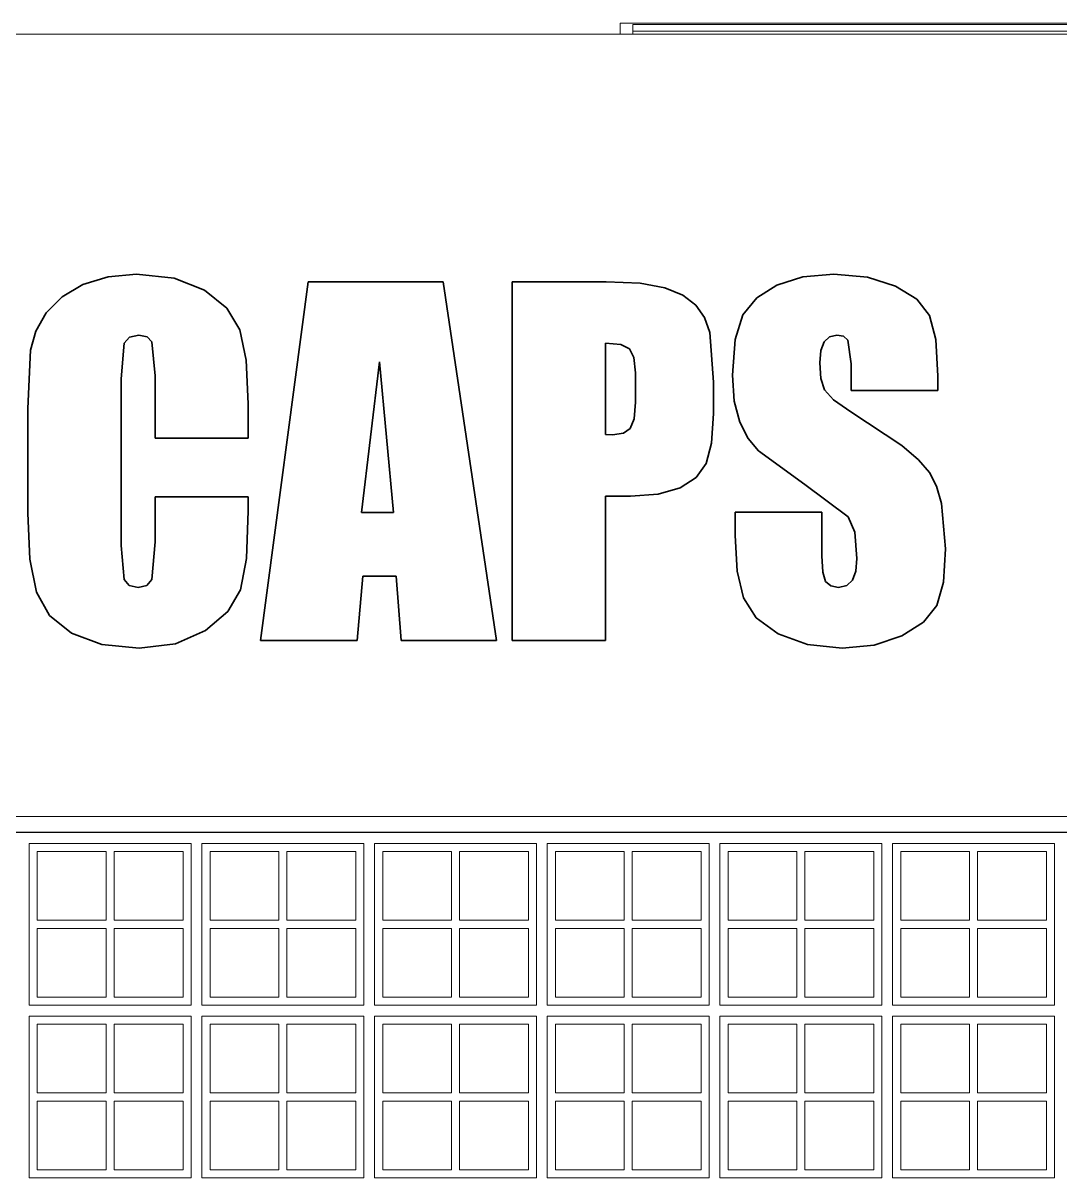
# Model space of a CAD drawing. Header units: metres. Extents: x -77 to 95, y 0 to 9.
# Drawn here: x -66.185 to -64.264, y 2.58 to 4.72 of the extents above; entities that cross this region are included whole.
import ezdxf

# ---------------------------------------------------------------- set-up
doc = ezdxf.new("R2010")
doc.units = ezdxf.units.M
doc.header["$MEASUREMENT"] = 0
for name, color, linetype, lineweight in [('Janelas Archicad_Caneta_No__3', 7, 'Continuous', 25), ('Janelas Archicad_Caneta_No__43', 44, 'Continuous', 0), ('NOMES.ARQ_Caneta_No__1', 7, 'Continuous', 35), ('PAREDE CONSTRUIR_Caneta_No__241', 7, 'Continuous', 13)]:
    doc.layers.add(name, color=color, linetype=linetype, lineweight=lineweight)
doc.layers.add('LAJES.EST_Caneta_No__95', color=7, linetype='Continuous', lineweight=0, true_color=0xaeaeae)

msp = doc.modelspace()

# ---------------------------------------------------------------- linework, layer by layer
at = {"layer": 'Janelas Archicad_Caneta_No__3', "color": 7, "linetype": 'Continuous', "lineweight": 25}
msp.add_line((-56.574, 3.22), (-66.514, 3.22), dxfattribs=at)
at = {"layer": 'Janelas Archicad_Caneta_No__43', "color": 44, "linetype": 'Continuous', "lineweight": 0}
for p, q in [((-65.874, 3.2), (-66.174, 3.2)), ((-66.174, 3.2), (-66.174, 2.9)), ((-65.874, 2.9), (-65.874, 3.2)), ((-65.554, 3.2), (-65.854, 3.2)), ((-65.854, 3.2), (-65.854, 2.9)), ((-65.554, 2.9), (-65.554, 3.2)), ((-65.234, 3.2), (-65.534, 3.2)), ((-65.534, 3.2), (-65.534, 2.9)), ((-65.234, 2.9), (-65.234, 3.2)), ((-64.914, 3.2), (-65.214, 3.2)), ((-65.214, 3.2), (-65.214, 2.9)), ((-64.914, 2.9), (-64.914, 3.2)), ((-64.594, 3.2), (-64.894, 3.2)), ((-64.894, 3.2), (-64.894, 2.9)), ((-64.594, 2.9), (-64.594, 3.2)), ((-64.274, 3.2), (-64.574, 3.2)), ((-64.574, 3.2), (-64.574, 2.9)), ((-64.274, 2.9), (-64.274, 3.2)), ((-66.159, 3.0575), (-66.159, 3.185)), ((-66.159, 3.185), (-66.0315, 3.185)), ((-66.0315, 3.185), (-66.0315, 3.0575)), ((-66.0165, 3.0575), (-66.0165, 3.185)), ((-66.0165, 3.185), (-65.889, 3.185)), ((-65.889, 3.185), (-65.889, 3.0575)), ((-65.839, 3.0575), (-65.839, 3.185)), ((-65.839, 3.185), (-65.7115, 3.185)), ((-65.7115, 3.185), (-65.7115, 3.0575)), ((-65.6965, 3.0575), (-65.6965, 3.185)), ((-65.6965, 3.185), (-65.569, 3.185)), ((-65.569, 3.185), (-65.569, 3.0575)), ((-65.519, 3.0575), (-65.519, 3.185)), ((-65.519, 3.185), (-65.3915, 3.185)), ((-65.3915, 3.185), (-65.3915, 3.0575)), ((-65.3765, 3.0575), (-65.3765, 3.185)), ((-65.3765, 3.185), (-65.249, 3.185)), ((-65.249, 3.185), (-65.249, 3.0575)), ((-65.199, 3.0575), (-65.199, 3.185)), ((-65.199, 3.185), (-65.0715, 3.185)), ((-65.0715, 3.185), (-65.0715, 3.0575)), ((-65.0565, 3.0575), (-65.0565, 3.185)), ((-65.0565, 3.185), (-64.929, 3.185)), ((-64.929, 3.185), (-64.929, 3.0575)), ((-64.879, 3.0575), (-64.879, 3.185)), ((-64.879, 3.185), (-64.7515, 3.185)), ((-64.7515, 3.185), (-64.7515, 3.0575)), ((-64.7365, 3.0575), (-64.7365, 3.185)), ((-64.7365, 3.185), (-64.609, 3.185)), ((-64.609, 3.185), (-64.609, 3.0575)), ((-64.559, 3.0575), (-64.559, 3.185)), ((-64.559, 3.185), (-64.4315, 3.185)), ((-64.4315, 3.185), (-64.4315, 3.0575)), ((-64.4165, 3.0575), (-64.4165, 3.185)), ((-64.4165, 3.185), (-64.289, 3.185)), ((-64.289, 3.185), (-64.289, 3.0575)), ((-66.0315, 3.0575), (-66.159, 3.0575)), ((-66.159, 2.915), (-66.159, 3.0425)), ((-66.159, 3.0425), (-66.0315, 3.0425)), ((-66.0315, 3.0425), (-66.0315, 2.915)), ((-65.889, 3.0575), (-66.0165, 3.0575)), ((-66.0165, 2.915), (-66.0165, 3.0425)), ((-66.0165, 3.0425), (-65.889, 3.0425)), ((-65.889, 3.0425), (-65.889, 2.915)), ((-65.7115, 3.0575), (-65.839, 3.0575)), ((-65.839, 2.915), (-65.839, 3.0425)), ((-65.839, 3.0425), (-65.7115, 3.0425)), ((-65.7115, 3.0425), (-65.7115, 2.915)), ((-65.569, 3.0575), (-65.6965, 3.0575)), ((-65.6965, 2.915), (-65.6965, 3.0425)), ((-65.6965, 3.0425), (-65.569, 3.0425)), ((-65.569, 3.0425), (-65.569, 2.915)), ((-65.3915, 3.0575), (-65.519, 3.0575)), ((-65.519, 2.915), (-65.519, 3.0425)), ((-65.519, 3.0425), (-65.3915, 3.0425)), ((-65.3915, 3.0425), (-65.3915, 2.915)), ((-65.249, 3.0575), (-65.3765, 3.0575)), ((-65.3765, 2.915), (-65.3765, 3.0425)), ((-65.3765, 3.0425), (-65.249, 3.0425)), ((-65.249, 3.0425), (-65.249, 2.915)), ((-65.0715, 3.0575), (-65.199, 3.0575)), ((-65.199, 2.915), (-65.199, 3.0425)), ((-65.199, 3.0425), (-65.0715, 3.0425)), ((-65.0715, 3.0425), (-65.0715, 2.915)), ((-64.929, 3.0575), (-65.0565, 3.0575)), ((-65.0565, 2.915), (-65.0565, 3.0425)), ((-65.0565, 3.0425), (-64.929, 3.0425)), ((-64.929, 3.0425), (-64.929, 2.915)), ((-64.7515, 3.0575), (-64.879, 3.0575)), ((-64.879, 2.915), (-64.879, 3.0425)), ((-64.879, 3.0425), (-64.7515, 3.0425)), ((-64.7515, 3.0425), (-64.7515, 2.915)), ((-64.609, 3.0575), (-64.7365, 3.0575)), ((-64.7365, 2.915), (-64.7365, 3.0425)), ((-64.7365, 3.0425), (-64.609, 3.0425)), ((-64.609, 3.0425), (-64.609, 2.915)), ((-64.4315, 3.0575), (-64.559, 3.0575)), ((-64.559, 2.915), (-64.559, 3.0425)), ((-64.559, 3.0425), (-64.4315, 3.0425)), ((-64.4315, 3.0425), (-64.4315, 2.915)), ((-64.289, 3.0575), (-64.4165, 3.0575)), ((-64.4165, 2.915), (-64.4165, 3.0425)), ((-64.4165, 3.0425), (-64.289, 3.0425)), ((-64.289, 3.0425), (-64.289, 2.915)), ((-66.0315, 2.915), (-66.159, 2.915)), ((-65.889, 2.915), (-66.0165, 2.915)), ((-65.7115, 2.915), (-65.839, 2.915)), ((-65.569, 2.915), (-65.6965, 2.915)), ((-65.3915, 2.915), (-65.519, 2.915)), ((-65.249, 2.915), (-65.3765, 2.915)), ((-65.0715, 2.915), (-65.199, 2.915)), ((-64.929, 2.915), (-65.0565, 2.915)), ((-64.7515, 2.915), (-64.879, 2.915)), ((-64.609, 2.915), (-64.7365, 2.915)), ((-64.4315, 2.915), (-64.559, 2.915)), ((-64.289, 2.915), (-64.4165, 2.915)), ((-66.174, 2.9), (-65.874, 2.9)), ((-65.854, 2.9), (-65.554, 2.9)), ((-65.534, 2.9), (-65.234, 2.9)), ((-65.214, 2.9), (-64.914, 2.9)), ((-64.894, 2.9), (-64.594, 2.9)), ((-64.574, 2.9), (-64.274, 2.9)), ((-65.874, 2.88), (-66.174, 2.88)), ((-66.174, 2.88), (-66.174, 2.58)), ((-65.874, 2.58), (-65.874, 2.88)), ((-65.554, 2.88), (-65.854, 2.88)), ((-65.854, 2.88), (-65.854, 2.58)), ((-65.554, 2.58), (-65.554, 2.88)), ((-65.234, 2.88), (-65.534, 2.88)), ((-65.534, 2.88), (-65.534, 2.58)), ((-65.234, 2.58), (-65.234, 2.88)), ((-64.914, 2.88), (-65.214, 2.88)), ((-65.214, 2.88), (-65.214, 2.58)), ((-64.914, 2.58), (-64.914, 2.88)), ((-64.594, 2.88), (-64.894, 2.88)), ((-64.894, 2.88), (-64.894, 2.58)), ((-64.594, 2.58), (-64.594, 2.88)), ((-64.274, 2.88), (-64.574, 2.88)), ((-64.574, 2.88), (-64.574, 2.58)), ((-64.274, 2.58), (-64.274, 2.88)), ((-66.159, 2.7375), (-66.159, 2.865)), ((-66.159, 2.865), (-66.0315, 2.865)), ((-66.0315, 2.865), (-66.0315, 2.7375)), ((-66.0165, 2.7375), (-66.0165, 2.865)), ((-66.0165, 2.865), (-65.889, 2.865)), ((-65.889, 2.865), (-65.889, 2.7375)), ((-65.839, 2.7375), (-65.839, 2.865)), ((-65.839, 2.865), (-65.7115, 2.865)), ((-65.7115, 2.865), (-65.7115, 2.7375)), ((-65.6965, 2.7375), (-65.6965, 2.865)), ((-65.6965, 2.865), (-65.569, 2.865)), ((-65.569, 2.865), (-65.569, 2.7375)), ((-65.519, 2.7375), (-65.519, 2.865)), ((-65.519, 2.865), (-65.3915, 2.865)), ((-65.3915, 2.865), (-65.3915, 2.7375)), ((-65.3765, 2.7375), (-65.3765, 2.865)), ((-65.3765, 2.865), (-65.249, 2.865)), ((-65.249, 2.865), (-65.249, 2.7375)), ((-65.199, 2.7375), (-65.199, 2.865)), ((-65.199, 2.865), (-65.0715, 2.865)), ((-65.0715, 2.865), (-65.0715, 2.7375)), ((-65.0565, 2.7375), (-65.0565, 2.865)), ((-65.0565, 2.865), (-64.929, 2.865)), ((-64.929, 2.865), (-64.929, 2.7375)), ((-64.879, 2.7375), (-64.879, 2.865)), ((-64.879, 2.865), (-64.7515, 2.865)), ((-64.7515, 2.865), (-64.7515, 2.7375)), ((-64.7365, 2.7375), (-64.7365, 2.865)), ((-64.7365, 2.865), (-64.609, 2.865)), ((-64.609, 2.865), (-64.609, 2.7375)), ((-64.559, 2.7375), (-64.559, 2.865)), ((-64.559, 2.865), (-64.4315, 2.865)), ((-64.4315, 2.865), (-64.4315, 2.7375)), ((-64.4165, 2.7375), (-64.4165, 2.865)), ((-64.4165, 2.865), (-64.289, 2.865)), ((-64.289, 2.865), (-64.289, 2.7375)), ((-66.0315, 2.7375), (-66.159, 2.7375)), ((-66.159, 2.595), (-66.159, 2.7225)), ((-66.159, 2.7225), (-66.0315, 2.7225)), ((-66.0315, 2.7225), (-66.0315, 2.595)), ((-65.889, 2.7375), (-66.0165, 2.7375)), ((-66.0165, 2.595), (-66.0165, 2.7225)), ((-66.0165, 2.7225), (-65.889, 2.7225)), ((-65.889, 2.7225), (-65.889, 2.595)), ((-65.7115, 2.7375), (-65.839, 2.7375)), ((-65.839, 2.595), (-65.839, 2.7225)), ((-65.839, 2.7225), (-65.7115, 2.7225)), ((-65.7115, 2.7225), (-65.7115, 2.595)), ((-65.569, 2.7375), (-65.6965, 2.7375)), ((-65.6965, 2.595), (-65.6965, 2.7225)), ((-65.6965, 2.7225), (-65.569, 2.7225)), ((-65.569, 2.7225), (-65.569, 2.595)), ((-65.3915, 2.7375), (-65.519, 2.7375)), ((-65.519, 2.595), (-65.519, 2.7225)), ((-65.519, 2.7225), (-65.3915, 2.7225)), ((-65.3915, 2.7225), (-65.3915, 2.595)), ((-65.249, 2.7375), (-65.3765, 2.7375)), ((-65.3765, 2.595), (-65.3765, 2.7225)), ((-65.3765, 2.7225), (-65.249, 2.7225)), ((-65.249, 2.7225), (-65.249, 2.595)), ((-65.0715, 2.7375), (-65.199, 2.7375)), ((-65.199, 2.595), (-65.199, 2.7225)), ((-65.199, 2.7225), (-65.0715, 2.7225)), ((-65.0715, 2.7225), (-65.0715, 2.595)), ((-64.929, 2.7375), (-65.0565, 2.7375)), ((-65.0565, 2.595), (-65.0565, 2.7225)), ((-65.0565, 2.7225), (-64.929, 2.7225)), ((-64.929, 2.7225), (-64.929, 2.595)), ((-64.7515, 2.7375), (-64.879, 2.7375)), ((-64.879, 2.595), (-64.879, 2.7225)), ((-64.879, 2.7225), (-64.7515, 2.7225)), ((-64.7515, 2.7225), (-64.7515, 2.595)), ((-64.609, 2.7375), (-64.7365, 2.7375)), ((-64.7365, 2.595), (-64.7365, 2.7225)), ((-64.7365, 2.7225), (-64.609, 2.7225)), ((-64.609, 2.7225), (-64.609, 2.595)), ((-64.4315, 2.7375), (-64.559, 2.7375)), ((-64.559, 2.595), (-64.559, 2.7225)), ((-64.559, 2.7225), (-64.4315, 2.7225)), ((-64.4315, 2.7225), (-64.4315, 2.595)), ((-64.289, 2.7375), (-64.4165, 2.7375)), ((-64.4165, 2.595), (-64.4165, 2.7225)), ((-64.4165, 2.7225), (-64.289, 2.7225)), ((-64.289, 2.7225), (-64.289, 2.595)), ((-66.0315, 2.595), (-66.159, 2.595)), ((-65.889, 2.595), (-66.0165, 2.595)), ((-65.7115, 2.595), (-65.839, 2.595)), ((-65.569, 2.595), (-65.6965, 2.595)), ((-65.3915, 2.595), (-65.519, 2.595)), ((-65.249, 2.595), (-65.3765, 2.595)), ((-65.0715, 2.595), (-65.199, 2.595)), ((-64.929, 2.595), (-65.0565, 2.595)), ((-64.7515, 2.595), (-64.879, 2.595)), ((-64.609, 2.595), (-64.7365, 2.595)), ((-64.4315, 2.595), (-64.559, 2.595)), ((-64.289, 2.595), (-64.4165, 2.595)), ((-66.174, 2.58), (-65.874, 2.58)), ((-65.854, 2.58), (-65.554, 2.58)), ((-65.534, 2.58), (-65.234, 2.58)), ((-65.214, 2.58), (-64.914, 2.58)), ((-64.894, 2.58), (-64.594, 2.58)), ((-64.574, 2.58), (-64.274, 2.58))]:
    msp.add_line(p, q, dxfattribs=at)
at = {"layer": 'LAJES.EST_Caneta_No__95', "color": 253, "linetype": 'Continuous', "lineweight": 0, "true_color": 0xaeaeae}
for p, q in [((-64.0792, 4.7203), (-65.0792, 4.7203)), ((-65.0792, 4.7203), (-65.0792, 4.7)), ((-65.0552, 4.7), (-65.0552, 4.7179)), ((-65.0552, 4.7179), (-64.1032, 4.7179)), ((-64.1032, 4.7055), (-65.0552, 4.7055))]:
    msp.add_line(p, q, dxfattribs=at)
at = {"layer": 'NOMES.ARQ_Caneta_No__1', "color": 7, "linetype": 'Continuous', "lineweight": 35}
for p, q in [((-66.028, 4.25), (-66.0746, 4.2357)), ((-65.975, 4.2548), (-66.028, 4.25)), ((-65.9053, 4.2474), (-65.975, 4.2548)), ((-65.8489, 4.2252), (-65.9053, 4.2474)), ((-65.657, 4.2408), (-65.7452, 3.5758)), ((-65.407, 4.2408), (-65.657, 4.2408)), ((-65.3082, 3.5758), (-65.407, 4.2408)), ((-65.1046, 4.2408), (-65.2788, 4.2408)), ((-65.2788, 4.2408), (-65.2788, 3.5758)), ((-65.0421, 4.238), (-65.1046, 4.2408)), ((-64.996, 4.2297), (-65.0421, 4.238)), ((-64.7403, 4.2498), (-64.7884, 4.2349)), ((-64.6832, 4.2548), (-64.7403, 4.2498)), ((-64.6208, 4.2493), (-64.6832, 4.2548)), ((-64.5684, 4.233), (-64.6208, 4.2493)), ((-66.0746, 4.2357), (-66.1132, 4.213)), ((-65.8077, 4.1921), (-65.8489, 4.2252)), ((-64.9627, 4.2162), (-64.996, 4.2297)), ((-64.7884, 4.2349), (-64.8259, 4.2111)), ((-64.529, 4.2084), (-64.5684, 4.233)), ((-66.1132, 4.213), (-66.1424, 4.1833)), ((-64.9389, 4.1977), (-64.9627, 4.2162)), ((-64.9229, 4.1745), (-64.9389, 4.1977)), ((-64.8259, 4.2111), (-64.8514, 4.1796)), ((-64.5056, 4.1782), (-64.529, 4.2084)), ((-66.1424, 4.1833), (-66.1619, 4.1494)), ((-65.7836, 4.1516), (-65.8077, 4.1921)), ((-64.913, 4.147), (-64.9229, 4.1745)), ((-64.8514, 4.1796), (-64.866, 4.134)), ((-64.494, 4.1336), (-64.5056, 4.1782)), ((-66.1619, 4.1494), (-66.1718, 4.1141)), ((-65.998, 4.127), (-65.9884, 4.1384)), ((-65.9884, 4.1384), (-65.9709, 4.1422)), ((-65.9709, 4.1422), (-65.9553, 4.1391)), ((-65.9553, 4.1391), (-65.9465, 4.1297)), ((-65.7719, 4.0953), (-65.7836, 4.1516)), ((-64.9062, 4.0547), (-64.913, 4.147)), ((-64.866, 4.134), (-64.8709, 4.0679)), ((-64.7011, 4.1295), (-64.6912, 4.139)), ((-64.6912, 4.139), (-64.6775, 4.1422)), ((-64.6775, 4.1422), (-64.6651, 4.1399)), ((-64.6651, 4.1399), (-64.6569, 4.1328)), ((-64.6569, 4.1328), (-64.6508, 4.0888)), ((-64.4902, 4.0658), (-64.494, 4.1336)), ((-66.1718, 4.1141), (-66.1767, 4.0063)), ((-66.0038, 4.0613), (-65.998, 4.127)), ((-65.9465, 4.1297), (-65.9409, 4.0668)), ((-65.1059, 3.9578), (-65.1059, 4.127)), ((-65.1059, 4.127), (-65.0779, 4.1245)), ((-65.0779, 4.1245), (-65.0615, 4.1168)), ((-65.0615, 4.1168), (-65.0535, 4.1005)), ((-64.7091, 4.0908), (-64.7071, 4.1135)), ((-64.7071, 4.1135), (-64.7011, 4.1295)), ((-65.768, 4.0144), (-65.7719, 4.0953)), ((-65.5582, 3.8132), (-65.525, 4.0925)), ((-65.525, 4.0925), (-65.4987, 3.8132)), ((-65.0535, 4.1005), (-65.0508, 4.0724)), ((-64.7068, 4.0617), (-64.7091, 4.0908)), ((-64.6508, 4.0888), (-64.6508, 4.0395)), ((-65.9409, 4.0668), (-65.9409, 3.9512)), ((-65.0508, 4.0724), (-65.0508, 4.0178)), ((-64.8709, 4.0679), (-64.8675, 4.0196)), ((-66.0038, 3.7524), (-66.0038, 4.0613)), ((-64.9062, 3.9968), (-64.9062, 4.0547)), ((-64.7001, 4.0407), (-64.7068, 4.0617)), ((-64.4902, 4.0395), (-64.4902, 4.0658)), ((-64.6836, 4.0221), (-64.7001, 4.0407)), ((-64.6508, 4.0395), (-64.4902, 4.0395)), ((-66.1767, 4.0063), (-66.1767, 3.812)), ((-65.768, 3.9512), (-65.768, 4.0144)), ((-65.0508, 4.0178), (-65.0531, 3.9871)), ((-64.8675, 4.0196), (-64.8572, 3.9808)), ((-64.6512, 4), (-64.6836, 4.0221)), ((-65.0531, 3.9871), (-65.0601, 3.9691)), ((-64.9095, 3.9418), (-64.9062, 3.9968)), ((-64.5571, 3.9377), (-64.6512, 4)), ((-65.073, 3.9603), (-65.0931, 3.9574)), ((-65.0601, 3.9691), (-65.073, 3.9603)), ((-64.8572, 3.9808), (-64.8416, 3.9504)), ((-65.9409, 3.9512), (-65.768, 3.9512)), ((-65.0931, 3.9574), (-65.1059, 3.9578)), ((-64.9194, 3.904), (-64.9095, 3.9418)), ((-64.8416, 3.9504), (-64.8225, 3.9274)), ((-64.8225, 3.9274), (-64.737, 3.8654)), ((-64.5261, 3.9111), (-64.5571, 3.9377)), ((-64.938, 3.8782), (-64.9194, 3.904)), ((-64.5058, 3.8876), (-64.5261, 3.9111)), ((-64.9676, 3.8592), (-64.938, 3.8782)), ((-64.4926, 3.8622), (-64.5058, 3.8876)), ((-65.0082, 3.8475), (-64.9676, 3.8592)), ((-64.737, 3.8654), (-64.6561, 3.805)), ((-64.4833, 3.8302), (-64.4926, 3.8622)), ((-65.768, 3.8424), (-65.9409, 3.8424)), ((-65.9409, 3.8424), (-65.9409, 3.7588)), ((-65.768, 3.8165), (-65.768, 3.8424)), ((-65.1059, 3.5758), (-65.1059, 3.8436)), ((-65.1059, 3.8436), (-65.0595, 3.8436)), ((-65.0595, 3.8436), (-65.0082, 3.8475)), ((-66.1767, 3.812), (-66.1727, 3.7265)), ((-65.7716, 3.7282), (-65.768, 3.8165)), ((-65.4987, 3.8132), (-65.5582, 3.8132)), ((-64.705, 3.814), (-64.8656, 3.814)), ((-64.8656, 3.814), (-64.8656, 3.7705)), ((-64.705, 3.7331), (-64.705, 3.814)), ((-64.4758, 3.7459), (-64.4833, 3.8302)), ((-64.6561, 3.805), (-64.6441, 3.7768)), ((-64.8656, 3.7705), (-64.8618, 3.7043)), ((-64.6441, 3.7768), (-64.6401, 3.7282)), ((-65.998, 3.6892), (-66.0038, 3.7524)), ((-65.9409, 3.7588), (-65.9469, 3.6892)), ((-64.4799, 3.6841), (-64.4758, 3.7459)), ((-66.1727, 3.7265), (-66.1607, 3.6656)), ((-65.7826, 3.67), (-65.7716, 3.7282)), ((-64.7033, 3.7024), (-64.705, 3.7331)), ((-64.6401, 3.7282), (-64.6422, 3.7048)), ((-64.8618, 3.7043), (-64.8504, 3.6551)), ((-64.6422, 3.7048), (-64.6485, 3.6879)), ((-65.9887, 3.6781), (-65.998, 3.6892)), ((-65.9469, 3.6892), (-65.9562, 3.6781)), ((-65.5664, 3.5758), (-65.556, 3.6953)), ((-65.556, 3.6953), (-65.4942, 3.6953)), ((-65.4942, 3.6953), (-65.4849, 3.5758)), ((-64.6982, 3.6851), (-64.7033, 3.7024)), ((-64.6888, 3.6771), (-64.6982, 3.6851)), ((-64.6485, 3.6879), (-64.6591, 3.6778)), ((-64.4924, 3.6411), (-64.4799, 3.6841)), ((-66.1607, 3.6656), (-66.1363, 3.6222)), ((-65.9721, 3.6744), (-65.9887, 3.6781)), ((-65.9562, 3.6781), (-65.9721, 3.6744)), ((-65.806, 3.6295), (-65.7826, 3.67)), ((-64.6742, 3.6744), (-64.6888, 3.6771)), ((-64.6591, 3.6778), (-64.6742, 3.6744)), ((-64.8504, 3.6551), (-64.8267, 3.618)), ((-64.5168, 3.6102), (-64.4924, 3.6411)), ((-66.1363, 3.6222), (-66.0954, 3.5894)), ((-65.8471, 3.5943), (-65.806, 3.6295)), ((-64.8267, 3.618), (-64.7861, 3.5881)), ((-64.5567, 3.5846), (-64.5168, 3.6102)), ((-66.0954, 3.5894), (-66.0394, 3.5687)), ((-65.9028, 3.57), (-65.8471, 3.5943)), ((-65.7452, 3.5758), (-65.5664, 3.5758)), ((-65.4849, 3.5758), (-65.3082, 3.5758)), ((-65.2788, 3.5758), (-65.1059, 3.5758)), ((-64.7861, 3.5881), (-64.7319, 3.5684)), ((-64.6082, 3.5675), (-64.5567, 3.5846)), ((-66.0394, 3.5687), (-65.9701, 3.5618)), ((-65.9701, 3.5618), (-65.9028, 3.57)), ((-64.7319, 3.5684), (-64.6676, 3.5618)), ((-64.6676, 3.5618), (-64.6082, 3.5675))]:
    msp.add_line(p, q, dxfattribs=at)
at = {"layer": 'PAREDE CONSTRUIR_Caneta_No__241', "color": 7, "linetype": 'Continuous', "lineweight": 13}
for p, q in [((-44.014, 4.7), (-66.484, 4.7)), ((-56.414, 3.25), (-66.464, 3.25))]:
    msp.add_line(p, q, dxfattribs=at)

doc.saveas('drawing.dxf')
